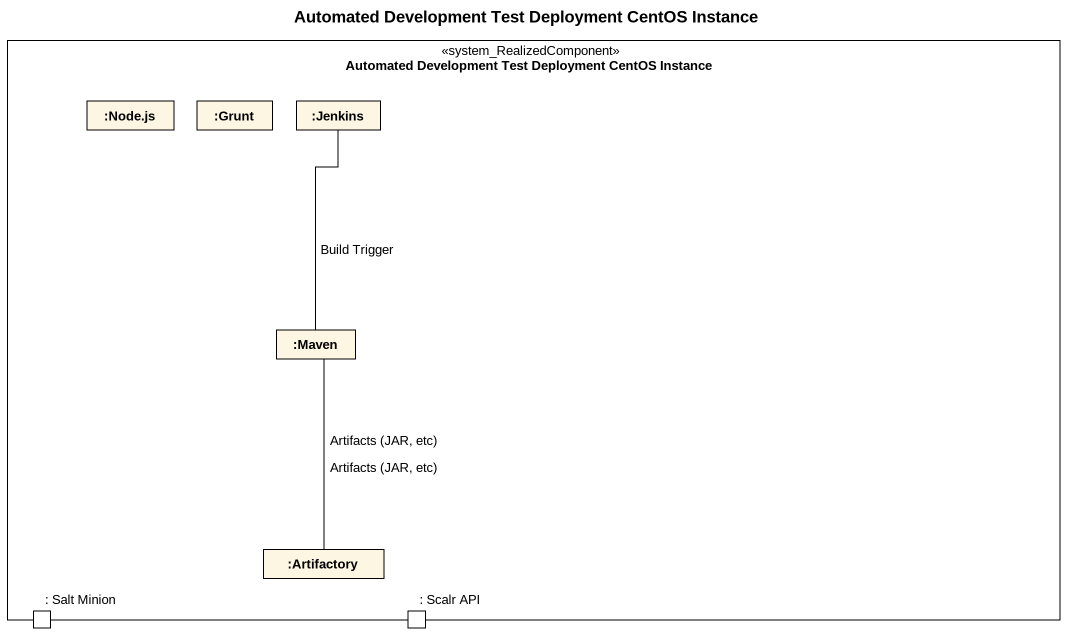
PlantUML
@startuml
title Automated Development Test Deployment CentOS Instance
rectangle "Automated Development Test Deployment CentOS Instance" as Automated_Development_Test <<system_RealizedComponent>> {
  rectangle ":Node.js" as Node_js
  rectangle ":Grunt" as Grunt
  rectangle ":Jenkins" as Jenkins
  rectangle ":Maven" as Maven
  rectangle ":Artifactory" as Artifactory
  port ": Salt Minion" as Salt_Minion
  port ": Scalr API" as Scalr_API
}
Jenkins -- Maven : Build Trigger
Maven -- Artifactory : Artifacts (JAR, etc)\nArtifacts (JAR, etc)
@enduml
